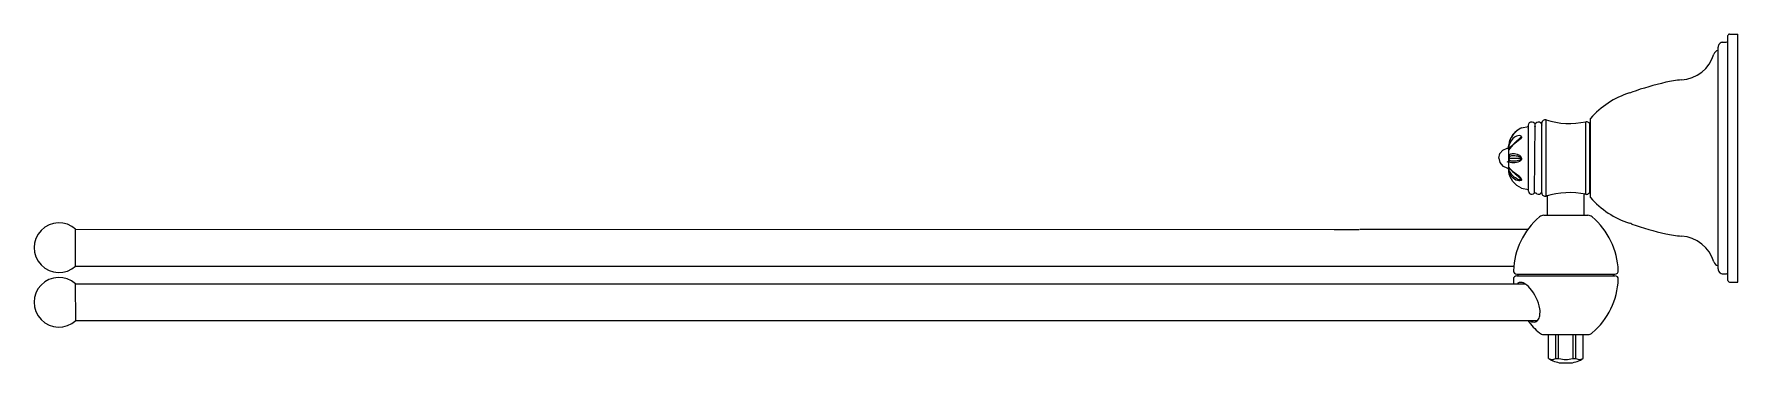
# Model space of a CAD drawing. Extents: x -0.941 to -0.427, y 299.885 to 299.985.
import ezdxf

# ---------------------------------------------------------------- set-up
doc = ezdxf.new("R2010")
doc.units = 0
doc.header["$LTSCALE"] = 0.112
doc.header["$MEASUREMENT"] = 0
doc.linetypes.add('CONTINU', pattern=[0])
doc.layers.get('0').update_dxf_attribs({"linetype": 'CONTINUOUS'})

msp = doc.modelspace()

# ---------------------------------------------------------------- linework, layer by layer
at = {"linetype": 'CONTINU'}
for points in [[(-0.42986, 299.9849, 0.414646), (-0.43036, 299.9844)], [(-0.44441, 299.971, 0.312747), (-0.43462, 299.97883)], [(-0.43336, 299.97989, 0.299458), (-0.43462, 299.97883)], [(-0.43186, 299.9824, 0.414457), (-0.43336, 299.9809)], [(-0.43086, 299.9824, 0.414213), (-0.43036, 299.9829)], [(-0.44913, 299.97029, 0.026311), (-0.45934, 299.96734)], [(-0.44441, 299.971, 0.039947), (-0.44913, 299.97029)], [(-0.4601, 299.96709, 0.138091), (-0.47186, 299.95935)], [(-0.4601, 299.96709, 0.007007), (-0.45934, 299.96734)], [(-0.48526, 299.95891, 0.504586), (-0.48656, 299.95795)], [(-0.48526, 299.95891, 0.127145), (-0.47326, 299.95836)], [(-0.47206, 299.95738, 0.476398), (-0.47326, 299.95836)], [(-0.49264, 299.95385, -0.203792), (-0.4928, 299.95334), (-0.49315, 299.95297), (-0.49514, 299.95142, 0.058229), (-0.49647, 299.94991, -0.165793), (-0.49652, 299.95025)], [(-0.49264, 299.95651, 0.258015), (-0.49652, 299.95142)], [(-0.49264, 299.95651, 0.125229), (-0.4954, 299.95423, 0.123707), (-0.49652, 299.95142)], [(-0.49264, 299.95385, 0.247578), (-0.49297, 299.95414, 0.138943), (-0.49375, 299.95412, 0.124252), (-0.49525, 299.95328, 0.216011), (-0.49652, 299.95025)], [(-0.49285, 299.9537, -0.211964), (-0.49295, 299.95339), (-0.49335, 299.95298, 0.022965), (-0.49518, 299.95145), (-0.49631, 299.95023, -0.452759), (-0.49652, 299.95025)], [(-0.49697, 299.95034, 0.384209), (-0.49654, 299.9506)], [(-0.49654, 299.9506, -0.382894), (-0.49697, 299.95014)], [(-0.49264, 299.94741, 0.236427), (-0.49348, 299.94831, 0.10349), (-0.49525, 299.94864, 0.155928), (-0.49622, 299.94843, 0.173669), (-0.49647, 299.94798), (-0.49642, 299.94736)], [(-0.49642, 299.94736, -0.252809), (-0.49612, 299.94796, -0.142593), (-0.49505, 299.94815, -0.085805), (-0.49346, 299.94791, -0.237947), (-0.49285, 299.94736)], [(-0.49652, 299.94603, 0.132314), (-0.49697, 299.94626)], [(-0.49697, 299.94445, -0.372161), (-0.49654, 299.94396)], [(-0.49264, 299.94096), (-0.49266, 299.94072), (-0.4928, 299.94057, -0.157453), (-0.49346, 299.94047, -0.141266), (-0.49514, 299.94127, -0.116264), (-0.49618, 299.94268, -0.104781), (-0.49652, 299.94456)], [(-0.49264, 299.94096, 0.153551), (-0.49321, 299.9417), (-0.49512, 299.94316), (-0.49652, 299.94456)], [(-0.49285, 299.94105, -0.571931), (-0.49308, 299.94081, -0.10724), (-0.4937, 299.94094, -0.095389), (-0.49518, 299.94195, -0.081161), (-0.49608, 299.94315, -0.127764), (-0.49652, 299.94456)], [(-0.49652, 299.94456, 0.037925), (-0.49326, 299.94156, -0.138362), (-0.49285, 299.94105)], [(-0.49264, 299.93828, -0.262987), (-0.49652, 299.94337)], [(-0.49264, 299.94741, -0.316186), (-0.4933, 299.94634, -0.12211), (-0.49514, 299.94591, -0.086202), (-0.49596, 299.946, -0.154331), (-0.49633, 299.94625, -0.115198), (-0.49647, 299.94662), (-0.49642, 299.94736)], [(-0.49285, 299.94736, -0.216933), (-0.49295, 299.94699, -0.137981), (-0.49352, 299.94663, -0.083278), (-0.49518, 299.94641, -0.162161), (-0.49617, 299.94663, -0.242086), (-0.49642, 299.94736)], [(-0.48983, 299.93647), (-0.4894, 299.93644, 0.181245), (-0.48871, 299.93685)], [(-0.48726, 299.93647), (-0.4869, 299.93667, 0.196895), (-0.48655, 299.93734)], [(-0.48656, 299.93684, 0.504559), (-0.48526, 299.93589)], [(-0.47326, 299.93644, 0.127127), (-0.48526, 299.93589)], [(-0.48483, 299.93602, 0.004743), (-0.48526, 299.93589)], [(-0.47326, 299.93644, 0.004852), (-0.47372, 299.93653)], [(-0.47326, 299.93644, 0.477141), (-0.47206, 299.93741)], [(-0.47186, 299.93545, 0.138093), (-0.46008, 299.9277)], [(-0.92895, 299.92585, 2.260283), (-0.92895, 299.91475)], [(-0.48724, 299.9296, 0.208964), (-0.4951, 299.91334)], [(-0.48594, 299.93008, 0.179192), (-0.48724, 299.9296)], [(-0.47131, 299.9296, 0.179203), (-0.4726, 299.93008)], [(-0.46345, 299.91334, 0.20886), (-0.47131, 299.9296)], [(-0.45934, 299.92745, 0.006555), (-0.46008, 299.9277)], [(-0.45934, 299.92745, 0.026311), (-0.44913, 299.9245)], [(-0.44913, 299.9245, 0.040276), (-0.44439, 299.92379)], [(-0.43462, 299.91597, 0.312507), (-0.44439, 299.92379)], [(-0.4951, 299.91334, 0.425472), (-0.4941, 299.9123)], [(-0.46445, 299.9123, 0.425472), (-0.46345, 299.91334)], [(-0.43462, 299.91597, 0.300038), (-0.43336, 299.91491)], [(-0.43336, 299.9139, 0.414217), (-0.43186, 299.9124)], [(-0.43036, 299.9119, 0.414168), (-0.43086, 299.9124)], [(-0.92896, 299.90936, 2.260288), (-0.92894, 299.89826)], [(-0.4941, 299.91181, 0.425471), (-0.4951, 299.91077)], [(-0.4951, 299.91077, 0.015712), (-0.495, 299.90936)], [(-0.48714, 299.90183, 0.139703), (-0.49011, 299.90805, 0.112518), (-0.4922, 299.90966, 0.132078), (-0.49315, 299.90979, 0.190596), (-0.49389, 299.90936)], [(-0.47129, 299.89452, 0.208781), (-0.46345, 299.91077)], [(-0.46345, 299.91077, 0.42547), (-0.46445, 299.91181)], [(-0.43036, 299.9104, 0.414228), (-0.42986, 299.9099)], [(-0.49013, 299.89826, 0.174493), (-0.48878, 299.89781, 0.205568), (-0.48774, 299.89837, 0.127751), (-0.48715, 299.89973, 0.084067), (-0.48714, 299.90183)], [(-0.49072, 299.89826, 0.056799), (-0.48726, 299.89452)], [(-0.48726, 299.89452, 0.181482), (-0.48594, 299.89403)], [(-0.47261, 299.89403, 0.180959), (-0.47129, 299.89452)], [(-0.48452, 299.88681, 0.100877), (-0.48077, 299.88543)], [(-0.47777, 299.88543, 0.100878), (-0.47402, 299.88681)]]:
    msp.add_lwpolyline(points, format="xyb", dxfattribs=at)
for points in [[(-0.43036, 299.9104), (-0.43036, 299.9844)], [(-0.42986, 299.9849), (-0.42736, 299.9849)], [(-0.42736, 299.9099), (-0.42736, 299.9849)], [(-0.43336, 299.9139), (-0.43336, 299.9809)], [(-0.43186, 299.9824), (-0.43086, 299.9824)], [(-0.49054, 299.95737), (-0.49045, 299.95779), (-0.4902, 299.95812), (-0.48983, 299.95832)], [(-0.48983, 299.95832), (-0.4894, 299.95835), (-0.48901, 299.95821), (-0.48854, 299.95786)], [(-0.48854, 299.95786), (-0.48807, 299.95822), (-0.48767, 299.95835), (-0.48726, 299.95832)], [(-0.48726, 299.95832), (-0.48688, 299.95811), (-0.48663, 299.95778), (-0.48654, 299.95737)], [(-0.48526, 299.93589), (-0.48526, 299.95891)], [(-0.47326, 299.93644), (-0.47326, 299.95836)], [(-0.47186, 299.93545), (-0.47186, 299.95935)], [(-0.49652, 299.95025), (-0.49285, 299.9537)], [(-0.49285, 299.9537), (-0.49264, 299.95385)], [(-0.49264, 299.95651), (-0.49054, 299.9569)], [(-0.49074, 299.9569), (-0.49054, 299.9571)], [(-0.49074, 299.95617), (-0.49054, 299.95636)], [(-0.49054, 299.93743), (-0.49054, 299.95737)], [(-0.49054, 299.93789), (-0.49054, 299.9569)], [(-0.48871, 299.93685), (-0.48854, 299.95786)], [(-0.48871, 299.95698), (-0.48838, 299.95715)], [(-0.48656, 299.93684), (-0.48656, 299.95795)], [(-0.47206, 299.93741), (-0.47206, 299.95738)], [(-0.49954, 299.9474), (-0.4992, 299.94878), (-0.49828, 299.94982), (-0.49697, 299.95034)], [(-0.49673, 299.95023), (-0.49621, 299.95028)], [(-0.49654, 299.95087), (-0.49609, 299.95271)], [(-0.49654, 299.9506), (-0.49652, 299.95142)], [(-0.49654, 299.9506), (-0.49654, 299.95087)], [(-0.49652, 299.94337), (-0.49652, 299.95142)], [(-0.49629, 299.95189), (-0.49619, 299.95231)], [(-0.49954, 299.9474), (-0.4992, 299.94602), (-0.49828, 299.94498), (-0.49697, 299.94445)], [(-0.49652, 299.94456), (-0.49654, 299.94396)], [(-0.49654, 299.94396), (-0.49609, 299.94209)], [(-0.49652, 299.94456), (-0.49561, 299.94364)], [(-0.49652, 299.94456), (-0.49606, 299.9441)], [(-0.49652, 299.94456), (-0.49642, 299.94435)], [(-0.49619, 299.94249), (-0.49652, 299.94337)], [(-0.49642, 299.94736), (-0.49285, 299.94736)], [(-0.49285, 299.94736), (-0.49264, 299.94741)], [(-0.49074, 299.94376), (-0.49054, 299.94369)], [(-0.49438, 299.94259), (-0.49285, 299.94105)], [(-0.49369, 299.94207), (-0.49333, 299.94148)], [(-0.49285, 299.94105), (-0.49264, 299.94096)], [(-0.49264, 299.93828), (-0.49054, 299.93789)], [(-0.49074, 299.9379), (-0.49054, 299.9377)], [(-0.49054, 299.93743), (-0.49045, 299.93701), (-0.4902, 299.93668), (-0.48983, 299.93647)], [(-0.48871, 299.93685), (-0.48838, 299.93688)], [(-0.48838, 299.93688), (-0.48807, 299.93658), (-0.48767, 299.93644), (-0.48726, 299.93647)], [(-0.48483, 299.93008), (-0.48483, 299.93602)], [(-0.47372, 299.93008), (-0.47372, 299.93653)], [(-0.48594, 299.93008), (-0.4726, 299.93008)], [(-0.92895, 299.91475), (-0.92895, 299.92585)], [(-0.92895, 299.92585), (-0.54917, 299.92582)], [(-0.54917, 299.92582), (-0.54168, 299.92582)], [(-0.5414, 299.92585), (-0.49072, 299.92585)], [(-0.92895, 299.91475), (-0.495, 299.91475)], [(-0.4941, 299.9123), (-0.46445, 299.9123)], [(-0.49366, 299.91181), (-0.49366, 299.9123)], [(-0.46489, 299.91181), (-0.46489, 299.9123)], [(-0.43186, 299.9124), (-0.43086, 299.9124)], [(-0.92894, 299.89826), (-0.92896, 299.90936)], [(-0.92896, 299.90936), (-0.49161, 299.90936)], [(-0.4941, 299.91181), (-0.46445, 299.91181)], [(-0.42986, 299.9099), (-0.42736, 299.9099)], [(-0.92894, 299.89826), (-0.54917, 299.89829)], [(-0.54917, 299.89829), (-0.54111, 299.89829)], [(-0.5414, 299.89829), (-0.48784, 299.89826)], [(-0.48594, 299.89403), (-0.47261, 299.89403)], [(-0.48452, 299.88681), (-0.4845, 299.89403)], [(-0.48227, 299.88681), (-0.48227, 299.89403)], [(-0.4815, 299.88681), (-0.4815, 299.89403)], [(-0.47705, 299.88681), (-0.47705, 299.89403)], [(-0.47627, 299.88681), (-0.47627, 299.89403)], [(-0.47402, 299.88681), (-0.47402, 299.89403)], [(-0.48452, 299.88681), (-0.48389, 299.88658)], [(-0.48452, 299.88681), (-0.48416, 299.88666)], [(-0.48389, 299.88658), (-0.48364, 299.88653)], [(-0.48364, 299.88653), (-0.48314, 299.88653)], [(-0.48314, 299.88653), (-0.48288, 299.88658)], [(-0.48288, 299.88658), (-0.48262, 299.88666)], [(-0.48262, 299.88666), (-0.48227, 299.88681)], [(-0.48227, 299.88681), (-0.4815, 299.88681)], [(-0.4815, 299.88681), (-0.48082, 299.88666)], [(-0.48082, 299.88666), (-0.48028, 299.88658)], [(-0.48028, 299.88658), (-0.47977, 299.88653)], [(-0.47977, 299.88653), (-0.47877, 299.88653)], [(-0.47877, 299.88653), (-0.47826, 299.88658)], [(-0.47826, 299.88658), (-0.47773, 299.88666)], [(-0.47773, 299.88666), (-0.47705, 299.88681)], [(-0.47705, 299.88681), (-0.47627, 299.88681)], [(-0.47627, 299.88681), (-0.47593, 299.88666)], [(-0.47593, 299.88666), (-0.47567, 299.88658)], [(-0.47567, 299.88658), (-0.47541, 299.88653)], [(-0.47541, 299.88653), (-0.47491, 299.88653)], [(-0.47491, 299.88653), (-0.47466, 299.88658)], [(-0.47466, 299.88658), (-0.47402, 299.88681)], [(-0.47439, 299.88666), (-0.47402, 299.88681)], [(-0.48077, 299.88543), (-0.47777, 299.88543)]]:
    msp.add_lwpolyline(points, dxfattribs=at)

doc.saveas('drawing.dxf')
